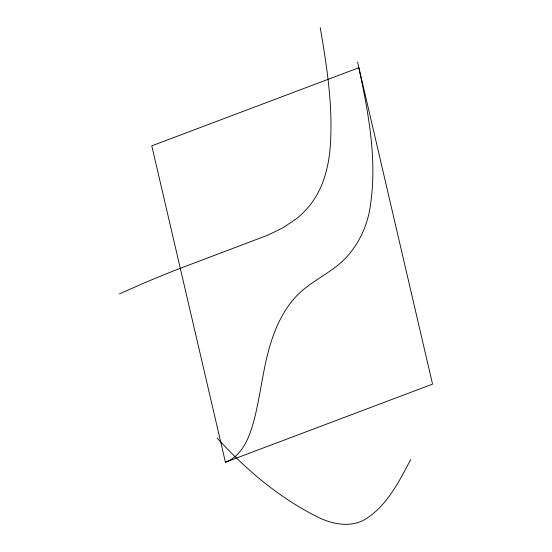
<?xml version="1.0" encoding="UTF-8"?>
<svg xmlns="http://www.w3.org/2000/svg" width="552" height="552" viewBox="0 0 552 552"><rect width="100%" height="100%" fill="white"/><g stroke="black" fill="none" stroke-linecap="round" stroke-linejoin="round"><path stroke-width="0.83" d="M410.764 459.492C399.137 481.337 387.325 505.294 365.762 518.997C351.438 527.746 333.574 524.559 319.173 517.762C280.147 498.684 246.282 470.007 217.143 438.046M119.453 293.905L144.893 282.617L173.77 270.79L267.823 235.152L282.769 227.866L295.927 219.137A70.449 58.774 -40.5 0 0 307.45 208.138C321.899 191.868 328.164 170.126 330.068 148.84C333.387 108.206 327.094 67.544 320.215 27.6M225.423 462.245L432.547 384.13L358.917 67.717L151.786 145.831L225.423 462.245C242.004 456.021 249.118 437.977 253.499 422.218C260.82 395.336 262.807 367.232 271.522 340.688C276.366 325.839 283.245 311.473 293.395 299.488C304.435 286.177 320.16 278.394 333.85 268.279C352.907 254.72 365.141 233.386 369.55 210.622C378.361 161.06 368.012 110.648 357.627 62.169"/></g></svg>
